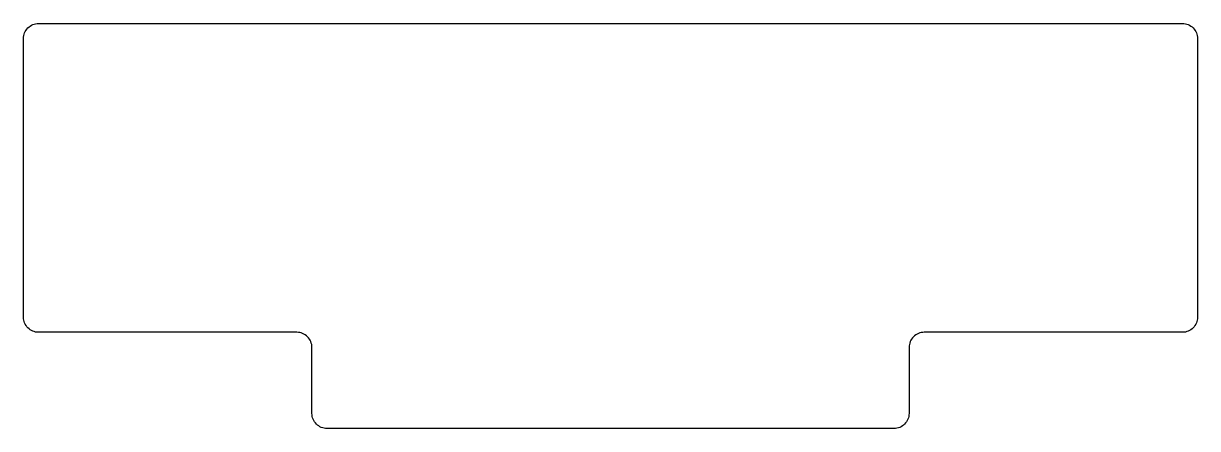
# Model space of a CAD drawing. Header units: millimetres. Extents: x -384 to -150, y 211 to 291.
import ezdxf

# ---------------------------------------------------------------- set-up
doc = ezdxf.new("R2010")
doc.units = ezdxf.units.MM
doc.layers.add('Default', color=18, linetype='Continuous', true_color=0x000000)

msp = doc.modelspace()

# ---------------------------------------------------------------- linework, layer by layer
at = {"layer": 'Default'}
msp.add_lwpolyline([(-150.43, 288.44), (-150.43, 233.14, -0.414214), (-153.43, 230.14), (-204.73, 230.14, 0.414214), (-207.73, 227.14), (-207.73, 214.04, -0.414214), (-210.73, 211.04), (-323.33, 211.04, -0.414214), (-326.33, 214.04), (-326.33, 227.14, 0.414214), (-329.33, 230.14), (-380.63, 230.14, -0.414214), (-383.63, 233.14), (-383.63, 288.44, -0.414214), (-380.63, 291.44), (-153.43, 291.44, -0.414214)], format="xyb", close=True, dxfattribs=at)

doc.saveas('drawing.dxf')
